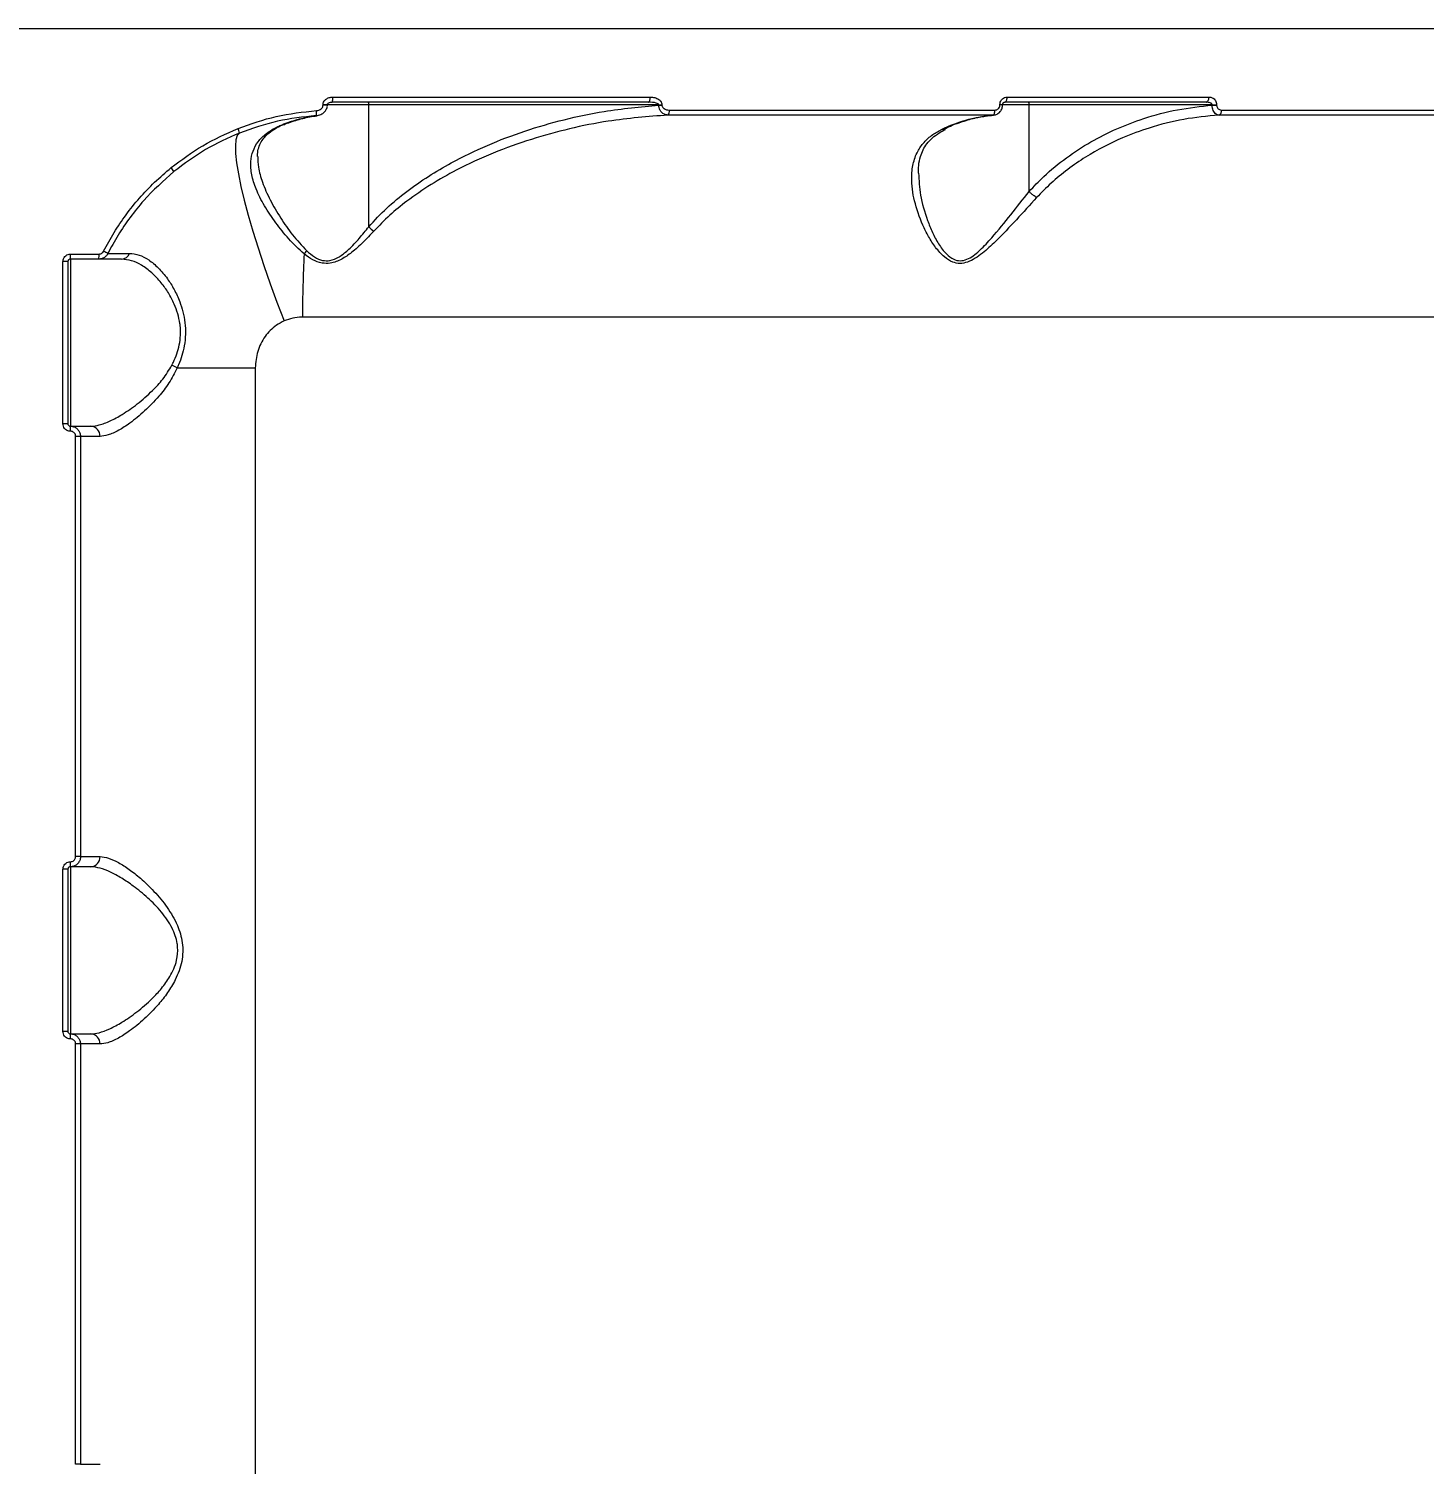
# Model space of a CAD drawing. Header units: millimetres. Extents: x -6796 to 9036, y -6828 to 5710.
# Drawn here: x -2676.7 to -2401.1, y -1112.4 to -828.9 of the extents above; entities that cross this region are included whole.
import ezdxf

# ---------------------------------------------------------------- set-up
doc = ezdxf.new("R2010")
doc.units = ezdxf.units.MM
doc.layers.add('DIKOM_РАЗМЕР_ЗОНА', color=7, linetype='Continuous')
doc.layers.add('DIKOM_РАЗМЕР_ОБЪЕКТА', color=7, linetype='Continuous')
doc.styles.add('style1', font='arial.ttf', dxfattribs={"width": 0.8})
doc.dimstyles.new('1-50', dxfattribs={"dimtxt": 300, "dimasz": 200, "dimexe": 100, "dimexo": 0, "dimgap": 100, "dimtad": 1, "dimtxsty": 'style1', "dimcen": 200, "dimclrd": 7, "dimclre": 7, "dimclrt": 7, "dimadec": 1, "dimazin": 2, "dimtfac": 1, "dimtmove": 0, "dimatfit": 2, "dimfxl": 0, "dimlwd": 25, "dimlwe": 18, "dimarcsym": 0})

# ---------------------------------------------------------------- blocks, each defined once
blk = doc.blocks.new('*D11')
at = {"layer": 'Defpoints', "color": 0, "transparency": 16777216}
for p in [(-5295.52, 688.88), (5479.37, 352.85), (5479.37, -5858.19)]:
    blk.add_point(p, dxfattribs=at)
at = {"layer": 'DIKOM_РАЗМЕР_ОБЪЕКТА', "color": 7, "lineweight": 18, "transparency": 16777216}
for p, q in [((-5295.52, 688.88), (-5295.52, -5958.19)), ((5479.37, 352.85), (5479.37, -5958.19))]:
    blk.add_line(p, q, dxfattribs=at)
at = {"layer": 'DIKOM_РАЗМЕР_ОБЪЕКТА', "color": 7, "lineweight": 25, "transparency": 16777216}
blk.add_line((-5095.52, -5858.19), (5279.37, -5858.19), dxfattribs=at)
at = {"layer": 'DIKOM_РАЗМЕР_ОБЪЕКТА', "color": 7, "transparency": 16777216}
for points in [[(-5095.52, -5824.85), (-5095.52, -5891.52), (-5295.52, -5858.19)], [(5279.37, -5824.85), (5279.37, -5891.52), (5479.37, -5858.19)]]:
    blk.add_solid(points, dxfattribs=at)
at = {"layer": 'DIKOM_РАЗМЕР_ОБЪЕКТА', "color": 7, "transparency": 16777216, "insert": (180.34, -5605.01), "char_height": 300, "attachment_point": 5, "style": 'style1'}
blk.add_mtext('10800', dxfattribs=at)
blk = doc.blocks.new('*D14')
at = {"layer": 'Defpoints', "color": 0, "transparency": 16777216}
for p in [(-6795.52, 688.88), (6979.37, 688.88), (6979.37, -6727.83)]:
    blk.add_point(p, dxfattribs=at)
at = {"layer": 'DIKOM_РАЗМЕР_ЗОНА', "color": 7, "lineweight": 18, "transparency": 16777216}
for p, q in [((-6795.52, 688.88), (-6795.52, -6827.83)), ((6979.37, 688.88), (6979.37, -6827.83))]:
    blk.add_line(p, q, dxfattribs=at)
at = {"layer": 'DIKOM_РАЗМЕР_ЗОНА', "color": 7, "lineweight": 25, "transparency": 16777216}
blk.add_line((-6595.52, -6727.83), (6779.37, -6727.83), dxfattribs=at)
at = {"layer": 'DIKOM_РАЗМЕР_ЗОНА', "color": 7, "transparency": 16777216}
for points in [[(-6595.52, -6694.5), (-6595.52, -6761.17), (-6795.52, -6727.83)], [(6779.37, -6694.5), (6779.37, -6761.17), (6979.37, -6727.83)]]:
    blk.add_solid(points, dxfattribs=at)
at = {"layer": 'DIKOM_РАЗМЕР_ЗОНА', "color": 7, "transparency": 16777216, "insert": (26.03, -6474.56), "char_height": 300, "attachment_point": 5, "style": 'style1'}
blk.add_mtext('13800', dxfattribs=at)

msp = doc.modelspace()

# ---------------------------------------------------------------- linework, layer by layer
at = {"color": 7, "linetype": 'Continuous', "lineweight": 15}
for p, q in [((-2264.513, -828.885), (-2683.511, -828.885)), ((-2618.609, -843.979), (-2618.609, -843.885)), ((-2617.766, -843.885), (-2618.609, -843.885)), ((-2617.766, -843.979), (-2618.609, -843.979)), ((-2609.596, -843.885), (-2617.777, -843.885)), ((-2617.766, -843.979), (-2617.766, -843.885)), ((-2554.312, -843.385), (-2616.829, -843.385)), ((-2616.667, -842.385), (-2554.001, -842.385)), ((-2609.596, -867.998), (-2609.596, -843.885)), ((-2552.308, -843.885), (-2609.596, -843.885)), ((-2552.308, -844.006), (-2552.308, -843.885)), ((-2552.308, -843.885), (-2551.661, -843.885)), ((-2552.308, -844.006), (-2551.661, -844.006)), ((-2551.661, -843.885), (-2551.661, -844.006)), ((-2484.908, -843.918), (-2484.908, -843.885)), ((-2484.383, -843.885), (-2484.908, -843.885)), ((-2484.383, -843.918), (-2484.908, -843.918)), ((-2479.16, -843.885), (-2484.384, -843.885)), ((-2484.383, -843.918), (-2484.383, -843.885)), ((-2444.201, -843.385), (-2483.97, -843.385)), ((-2483.491, -842.385), (-2443.628, -842.385)), ((-2479.16, -861.045), (-2479.16, -843.885)), ((-2443.006, -843.885), (-2479.16, -843.885)), ((-2443.006, -843.988), (-2443.006, -843.885)), ((-2443.006, -843.885), (-2442.106, -843.885)), ((-2443.006, -843.988), (-2442.106, -843.988)), ((-2442.106, -843.885), (-2442.106, -843.988)), ((-2486.318, -845.942), (-2550.498, -845.942)), ((-2550.202, -844.945), (-2485.88, -844.945)), ((-2486.609, -846.009), (-2486.184, -845.975)), ((-2375.846, -845.942), (-2441.678, -845.942)), ((-2441.141, -844.945), (-2375.163, -844.945)), ((-2626.362, -847.783), (-2626.339, -847.773)), ((-2669.978, -906.885), (-2669.978, -874.885)), ((-2669.013, -874.885), (-2669.978, -874.885)), ((-2669.013, -874.885), (-2669.013, -906.885)), ((-2662.9, -874.385), (-2668.513, -874.385)), ((-2668.513, -874.385), (-2668.513, -907.385)), ((-2668.475, -873.385), (-2662.848, -873.385)), ((-2302.513, -885.835), (-2622.666, -885.835)), ((-2647.42, -895.885), (-2632.011, -895.885)), ((-2632.011, -895.885), (-2632.011, -1245.885)), ((-2669.013, -906.885), (-2669.978, -906.885)), ((-2668.513, -907.385), (-2664.463, -907.385)), ((-2667.472, -992.385), (-2667.472, -909.385)), ((-2666.513, -909.385), (-2667.472, -909.385)), ((-2662.655, -909.385), (-2666.513, -909.385)), ((-2666.513, -909.385), (-2666.513, -992.385)), ((-2669.978, -1026.885), (-2669.978, -994.885)), ((-2669.013, -994.885), (-2669.978, -994.885)), ((-2669.013, -994.885), (-2669.013, -1026.885)), ((-2664.463, -994.385), (-2668.513, -994.385)), ((-2668.513, -994.385), (-2668.513, -1027.385)), ((-2666.513, -992.385), (-2667.472, -992.385)), ((-2666.513, -992.385), (-2662.655, -992.385)), ((-2669.013, -1026.885), (-2669.978, -1026.885)), ((-2668.513, -1027.385), (-2664.463, -1027.385)), ((-2667.472, -1112.385), (-2667.472, -1029.385)), ((-2666.513, -1029.385), (-2667.472, -1029.385)), ((-2662.655, -1029.385), (-2666.513, -1029.385)), ((-2666.513, -1029.385), (-2666.513, -1112.385)), ((-2666.513, -1112.385), (-2667.472, -1112.385)), ((-2666.513, -1112.385), (-2662.655, -1112.385))]:
    msp.add_line(p, q, dxfattribs=at)
at = {"color": 7, "linetype": 'Continuous', "lineweight": 15, "flags": 128}
for points in [[(-2609.762, -843.385), (-2609.73, -843.395), (-2609.699, -843.423), (-2609.67, -843.469), (-2609.645, -843.532), (-2609.624, -843.607), (-2609.609, -843.694), (-2609.6, -843.788), (-2609.596, -843.885)], [(-2554.312, -843.385), (-2554.252, -843.366), (-2554.193, -843.309), (-2554.139, -843.217), (-2554.093, -843.092), (-2554.054, -842.941), (-2554.025, -842.768), (-2554.007, -842.58), (-2554.001, -842.385)], [(-2483.97, -843.385), (-2483.877, -843.366), (-2483.787, -843.309), (-2483.704, -843.217), (-2483.631, -843.092), (-2483.572, -842.941), (-2483.528, -842.768), (-2483.5, -842.58), (-2483.491, -842.385)], [(-2479.322, -843.385), (-2479.29, -843.395), (-2479.26, -843.423), (-2479.232, -843.469), (-2479.208, -843.532), (-2479.188, -843.607), (-2479.173, -843.694), (-2479.164, -843.788), (-2479.16, -843.885)], [(-2444.201, -843.385), (-2444.09, -843.366), (-2443.982, -843.309), (-2443.883, -843.217), (-2443.796, -843.092), (-2443.725, -842.941), (-2443.672, -842.768), (-2443.639, -842.58), (-2443.628, -842.385)], [(-2486.318, -845.942), (-2486.231, -845.911), (-2486.148, -845.846), (-2486.072, -845.75), (-2486.006, -845.626), (-2485.953, -845.478), (-2485.913, -845.311), (-2485.888, -845.131), (-2485.88, -844.945)], [(-2635.129, -849.491), (-2635.544, -849.969), (-2635.807, -850.808), (-2635.917, -852), (-2635.871, -853.534), (-2635.671, -855.395), (-2635.318, -857.563), (-2634.816, -860.018), (-2634.17, -862.735), (-2633.386, -865.688), (-2632.472, -868.847), (-2631.437, -872.182), (-2630.292, -875.659), (-2629.046, -879.243), (-2627.714, -882.901), (-2626.307, -886.595)], [(-2626.691, -847.839), (-2626.44, -847.809), (-2626.362, -847.783)]]:
    msp.add_lwpolyline(points, dxfattribs=at)
at = {"color": 7, "linetype": 'Continuous', "lineweight": 15}
for centre, radius, start, end in [((-2618.335, -842.629), 1.685, 333.34324, 8.31961), ((-2621.843, -845.408), 1.968, 340.85691, 10.23968), ((-2551.347, -845.147), 1.163, 316.88209, 10.01874), ((-2442.057, -845.095), 0.928, 294.09284, 9.29258), ((-2637.503, -849.648), 2.379, 3.76693, 27.09815), ((-2651.219, -858.738), 3.548, 27.45312, 42.81178), ((-2603.642, -861.897), 8.525, 225.69551, 234.61419), ((-2666.109, -881.547), 9.65, 58.84232, 64.49885), ((-2626.772, -869.187), 6.084, 316.72983, 324.34521), ((-2675.057, -873.633), 6.586, 353.44473, 2.15899), ((-2667.747, -873.633), 4.905, 351.17971, 2.89724), ((-2658.467, -872.625), 1.761, 271.83268, 338.86379), ((-2386.099, -885.721), 236.566, 177.00409, 180.02754), ((-2651.366, -902.234), 7.475, 58.13634, 67.16569), ((-2675.053, -908.137), 6.583, 357.83964, 6.55716), ((-2664.564, -909.293), 1.911, 357.24756, 86.95552), ((-2675.057, -993.633), 6.586, 353.44473, 2.15899), ((-2664.564, -992.477), 1.911, 273.04808, 2.75225), ((-2675.053, -1028.137), 6.583, 357.83964, 6.55716), ((-2664.564, -1029.293), 1.911, 357.24608, 86.957)]:
    msp.add_arc(centre, radius, start, end, dxfattribs=at)
for points, knots in [([(-2619.906, -845.058), (-2619.74, -845.033), (-2619.412, -844.984), (-2619.01, -844.754), (-2618.747, -844.469), (-2618.626, -844.203), (-2618.614, -844.042), (-2618.609, -843.979)], [0, 0, 0, 0, 0.2734823, 0.5393484, 0.7386654, 0.8989169, 1, 1, 1, 1]), ([(-2619.834, -846.03), (-2619.794, -846.028), (-2619.444, -846.012), (-2618.864, -845.768), (-2618.223, -845.269), (-2617.872, -844.656), (-2617.73, -844.198), (-2617.768, -843.982), (-2617.768, -843.978)], [0, 0, 0, 0, 0.0375087, 0.3320919, 0.5751256, 0.7923895, 0.9964251, 1, 1, 1, 1]), ([(-2618.609, -843.885), (-2618.6, -843.775), (-2618.578, -843.522), (-2618.378, -843.132), (-2617.989, -842.747), (-2617.395, -842.447), (-2616.918, -842.407), (-2616.667, -842.385)], [0, 0, 0, 0, 0.1205898, 0.278396, 0.4705885, 0.7208294, 1, 1, 1, 1]), ([(-2617.755, -843.945), (-2617.76, -843.929), (-2617.768, -843.9), (-2617.764, -843.848), (-2617.74, -843.779), (-2617.659, -843.666), (-2617.462, -843.52), (-2617.168, -843.4), (-2616.935, -843.402), (-2616.828, -843.403)], [0, 0, 0, 0, 0.0413471, 0.0759927, 0.1212257, 0.2247687, 0.4216782, 0.7317413, 1, 1, 1, 1]), ([(-2609.596, -867.998), (-2608.426, -866.743), (-2606.085, -864.233), (-2602.079, -860.959), (-2597.813, -857.982), (-2592.513, -854.867), (-2586.18, -851.808), (-2578.72, -848.98), (-2571.01, -846.757), (-2562.189, -844.892), (-2555.91, -844.329), (-2552.308, -844.006)], [0, 0, 0, 0, 0.0792673, 0.1585926, 0.2405883, 0.3226062, 0.4472321, 0.5718943, 0.6998614, 0.8278379, 1, 1, 1, 1]), ([(-2552.308, -843.885), (-2552.31, -843.868), (-2552.315, -843.829), (-2552.36, -843.765), (-2552.505, -843.651), (-2553.154, -843.423), (-2553.795, -843.402), (-2554.312, -843.385)], [0, 0, 0, 0, 0.0239447, 0.0534764, 0.1071061, 0.2794426, 1, 1, 1, 1]), ([(-2554.001, -842.385), (-2553.697, -842.406), (-2553.11, -842.447), (-2552.385, -842.754), (-2551.935, -843.143), (-2551.703, -843.515), (-2551.675, -843.762), (-2551.661, -843.885)], [0, 0, 0, 0, 0.3047849, 0.5876277, 0.7664848, 0.882871, 1, 1, 1, 1]), ([(-2550.498, -845.942), (-2550.731, -845.908), (-2551.19, -845.841), (-2551.745, -845.43), (-2552.084, -844.941), (-2552.265, -844.473), (-2552.293, -844.165), (-2552.308, -844.006)], [0, 0, 0, 0, 0.2704718, 0.5335611, 0.7181558, 0.8552744, 1, 1, 1, 1]), ([(-2551.661, -844.006), (-2551.652, -844.086), (-2551.634, -844.245), (-2551.487, -844.481), (-2551.206, -844.722), (-2550.756, -844.908), (-2550.392, -844.932), (-2550.202, -844.945)], [0, 0, 0, 0, 0.1206247, 0.2406474, 0.4168793, 0.6949423, 1, 1, 1, 1]), ([(-2486.204, -845.933), (-2486.189, -845.934), (-2485.934, -845.948), (-2485.441, -845.752), (-2484.85, -845.299), (-2484.451, -844.642), (-2484.415, -844.15), (-2484.398, -843.918)], [0, 0, 0, 0, 0.0155041, 0.2612839, 0.5139129, 0.7709912, 1, 1, 1, 1]), ([(-2485.88, -844.945), (-2485.765, -844.932), (-2485.536, -844.907), (-2485.232, -844.709), (-2485.012, -844.423), (-2484.917, -844.138), (-2484.91, -843.969), (-2484.908, -843.918)], [0, 0, 0, 0, 0.2336638, 0.4673671, 0.6955734, 0.9087603, 1, 1, 1, 1]), ([(-2484.908, -843.885), (-2484.904, -843.81), (-2484.894, -843.563), (-2484.757, -843.148), (-2484.439, -842.729), (-2483.995, -842.44), (-2483.659, -842.404), (-2483.491, -842.385)], [0, 0, 0, 0, 0.0931674, 0.3039198, 0.5302193, 0.7652168, 1, 1, 1, 1]), ([(-2484.38, -843.885), (-2484.38, -843.86), (-2484.381, -843.791), (-2484.349, -843.679), (-2484.29, -843.562), (-2484.196, -843.46), (-2484.084, -843.393), (-2484.008, -843.395), (-2483.969, -843.397)], [0, 0, 0, 0, 0.0676382, 0.1855256, 0.3241574, 0.5015988, 0.7458723, 1, 1, 1, 1]), ([(-2479.159, -861.049), (-2478.207, -860.038), (-2475.92, -857.614), (-2471.84, -854.296), (-2467.001, -851.152), (-2461.873, -848.567), (-2456.154, -846.402), (-2449.856, -844.731), (-2445.289, -844.236), (-2443.006, -843.988)], [0, 0, 0, 0, 0.0999811, 0.2399042, 0.3803202, 0.5203823, 0.660145, 0.8300659, 1, 1, 1, 1]), ([(-2443.006, -843.885), (-2443.009, -843.859), (-2443.015, -843.808), (-2443.072, -843.708), (-2443.203, -843.598), (-2443.432, -843.493), (-2443.75, -843.412), (-2444.019, -843.386), (-2444.179, -843.385), (-2444.201, -843.385)], [0, 0, 0, 0, 0.0552449, 0.1097484, 0.2436217, 0.4175483, 0.6517808, 0.9519407, 1, 1, 1, 1]), ([(-2443.628, -842.385), (-2443.6, -842.386), (-2443.393, -842.389), (-2443.037, -842.473), (-2442.626, -842.726), (-2442.336, -843.058), (-2442.144, -843.449), (-2442.119, -843.74), (-2442.106, -843.885)], [0, 0, 0, 0, 0.0392787, 0.2872345, 0.4952169, 0.6709987, 0.8352949, 1, 1, 1, 1]), ([(-2441.678, -845.942), (-2441.703, -845.941), (-2441.876, -845.93), (-2442.179, -845.813), (-2442.528, -845.484), (-2442.782, -845.054), (-2442.957, -844.549), (-2442.989, -844.177), (-2443.006, -843.988)], [0, 0, 0, 0, 0.0391057, 0.2683024, 0.466383, 0.6436384, 0.8199182, 1, 1, 1, 1]), ([(-2442.106, -843.988), (-2442.098, -844.083), (-2442.083, -844.271), (-2441.96, -844.524), (-2441.775, -844.734), (-2441.515, -844.891), (-2441.291, -844.942), (-2441.16, -844.945), (-2441.141, -844.945)], [0, 0, 0, 0, 0.1673616, 0.3344423, 0.5091148, 0.713062, 0.9577468, 1, 1, 1, 1]), ([(-2635.385, -848.564), (-2632.899, -847.685), (-2627.866, -845.906), (-2622.581, -845.343), (-2619.906, -845.058)], [0, 0, 0, 0, 0.493844, 1, 1, 1, 1]), ([(-2619.983, -846.053), (-2622.537, -846.323), (-2627.709, -846.87), (-2632.635, -848.611), (-2635.129, -849.491)], [0, 0, 0, 0, 0.4938565, 1, 1, 1, 1]), ([(-2626.691, -847.839), (-2625.712, -847.47), (-2623.513, -846.643), (-2621.243, -846.264), (-2619.983, -846.053)], [0, 0, 0, 0, 0.4451203, 1, 1, 1, 1]), ([(-2626.345, -847.835), (-2626.13, -847.745), (-2625.02, -847.283), (-2622.972, -846.67), (-2621.003, -846.219), (-2619.948, -846.112), (-2619.824, -846.099)], [0, 0, 0, 0, 0.1011358, 0.521999, 0.9441654, 1, 1, 1, 1]), ([(-2550.498, -845.942), (-2554.433, -846.251), (-2560.961, -846.762), (-2569.945, -848.577), (-2577.545, -850.654), (-2585.036, -853.346), (-2591.645, -856.387), (-2597.334, -859.61), (-2601.717, -862.613), (-2605.503, -865.68), (-2607.551, -867.789), (-2608.579, -868.847)], [0, 0, 0, 0, 0.1867509, 0.3097301, 0.4327036, 0.5585134, 0.6842859, 0.77401, 0.8643085, 0.9318938, 1, 1, 1, 1]), ([(-2496.315, -848.701), (-2496.042, -848.574), (-2494.326, -847.777), (-2491.016, -846.59), (-2487.905, -846.161), (-2486.318, -845.942)], [0, 0, 0, 0, 0.0849903, 0.5334648, 1, 1, 1, 1]), ([(-2495.778, -848.642), (-2495.745, -848.624), (-2494.84, -848.13), (-2492.987, -847.418), (-2490.225, -846.569), (-2488.085, -846.112), (-2486.872, -846.027), (-2486.609, -846.009)], [0, 0, 0, 0, 0.0114467, 0.3103655, 0.6119784, 0.9158102, 1, 1, 1, 1]), ([(-2441.678, -845.942), (-2443.991, -846.166), (-2448.651, -846.616), (-2455.005, -848.24), (-2461.54, -850.648), (-2466.914, -853.44), (-2471.537, -856.623), (-2474.788, -859.274), (-2476.722, -861.265), (-2477.657, -862.228)], [0, 0, 0, 0, 0.1738716, 0.3501405, 0.4880624, 0.6922764, 0.7971164, 0.9019396, 1, 1, 1, 1]), ([(-2648.616, -856.326), (-2646.58, -854.797), (-2642.459, -851.702), (-2637.761, -849.618), (-2635.385, -848.564)], [0, 0, 0, 0, 0.4941837, 1, 1, 1, 1]), ([(-2635.129, -849.491), (-2637.401, -850.499), (-2641.998, -852.539), (-2646.03, -855.569), (-2648.07, -857.102)], [0, 0, 0, 0, 0.4941655, 1, 1, 1, 1]), ([(-2622.342, -873.357), (-2623.39, -872.384), (-2625.487, -870.436), (-2628.044, -867.139), (-2630.272, -863.833), (-2631.876, -860.632), (-2632.784, -857.711), (-2632.986, -855.208), (-2632.535, -853.033), (-2631.532, -851.164), (-2629.884, -849.533), (-2628.15, -848.463), (-2626.975, -847.96), (-2626.691, -847.839)], [0, 0, 0, 0, 0.1036821, 0.2075446, 0.3205742, 0.4335418, 0.5338128, 0.6340021, 0.7184892, 0.8029117, 0.887958, 0.9729297, 1, 1, 1, 1]), ([(-2631.524, -854.144), (-2631.531, -853.971), (-2631.558, -853.328), (-2631.338, -852.359), (-2630.882, -851.249), (-2630.188, -850.288), (-2629.271, -849.407), (-2628.111, -848.623), (-2627.109, -848.076), (-2626.468, -847.838), (-2626.335, -847.789)], [0, 0, 0, 0, 0.0619134, 0.2305079, 0.4060366, 0.5532377, 0.6921484, 0.8399204, 0.9668622, 1, 1, 1, 1]), ([(-2477.657, -862.228), (-2478.982, -863.686), (-2481.633, -866.602), (-2485.199, -870.365), (-2487.93, -872.909), (-2489.782, -874.269), (-2491.27, -875.036), (-2492.818, -875.341), (-2494.43, -875.003), (-2496.085, -873.876), (-2497.674, -872.117), (-2499.045, -869.939), (-2500.558, -866.833), (-2501.945, -862.889), (-2502.473, -858.806), (-2502.14, -855.563), (-2501.316, -853.219), (-2499.974, -851.29), (-2498.353, -849.801), (-2496.955, -849.046), (-2496.315, -848.701)], [0, 0, 0, 0, 0.0924683, 0.1848988, 0.239043, 0.2669431, 0.2946876, 0.3210892, 0.3475517, 0.3830702, 0.4307777, 0.4788844, 0.5269491, 0.6276781, 0.7282427, 0.791197, 0.8540646, 0.9053951, 0.9566768, 1, 1, 1, 1]), ([(-2501.028, -857.419), (-2501.018, -856.914), (-2500.996, -855.755), (-2500.65, -854.198), (-2500.125, -852.763), (-2499.367, -851.574), (-2498.3, -850.458), (-2497.066, -849.508), (-2496.076, -848.991), (-2495.642, -848.764)], [0, 0, 0, 0, 0.1332456, 0.3055927, 0.4476333, 0.5937997, 0.7432469, 0.8872464, 1, 1, 1, 1]), ([(-2496.315, -848.701), (-2496.295, -848.704), (-2496.134, -848.731), (-2495.937, -848.739), (-2495.812, -848.642), (-2495.789, -848.624)], [0, 0, 0, 0, 0.103606, 0.8366061, 1, 1, 1, 1]), ([(-2631.492, -854.139), (-2631.479, -854.836), (-2631.45, -856.449), (-2630.608, -859.317), (-2629.142, -862.687), (-2627.071, -866.172), (-2624.732, -869.633), (-2622.796, -871.701), (-2621.829, -872.734)], [0, 0, 0, 0, 0.124823, 0.2887485, 0.4750118, 0.6613852, 0.8308497, 1, 1, 1, 1]), ([(-2661.954, -872.837), (-2661.286, -871.595), (-2659.949, -869.112), (-2657.561, -865.614), (-2654.886, -862.285), (-2651.922, -859.149), (-2649.718, -857.267), (-2648.616, -856.326)], [0, 0, 0, 0, 0.197682, 0.3953888, 0.5930915, 0.7965504, 1, 1, 1, 1]), ([(-2648.07, -857.102), (-2650.131, -858.94), (-2653.253, -861.725), (-2656.747, -866.114), (-2659.136, -869.601), (-2660.462, -872.071), (-2661.116, -873.289)], [0, 0, 0, 0, 0.3951642, 0.5986766, 0.8021822, 1, 1, 1, 1]), ([(-2500.965, -857.392), (-2500.902, -858.835), (-2500.768, -861.88), (-2499.567, -865.865), (-2498.283, -869.112), (-2497.099, -871.393), (-2495.703, -873.24), (-2494.235, -874.45), (-2492.781, -874.819), (-2491.414, -874.495), (-2490.157, -873.741), (-2489.324, -873.04), (-2488.081, -871.89), (-2485.95, -869.557), (-2482.749, -865.618), (-2480.357, -862.57), (-2479.16, -861.045)], [0, 0, 0, 0, 0.128954, 0.2721517, 0.3392683, 0.4064228, 0.4729999, 0.5201639, 0.5541628, 0.5880786, 0.6224415, 0.6570281, 0.662687, 0.7379002, 0.8689198, 1, 1, 1, 1]), ([(-2479.16, -861.045), (-2479.16, -861.046), (-2479.161, -861.047), (-2479.16, -861.048), (-2479.16, -861.048), (-2479.159, -861.049)], [0, 0, 0, 0, 0.4282826, 0.785227, 1, 1, 1, 1]), ([(-2477.657, -862.228), (-2477.704, -862.201), (-2477.859, -862.112), (-2478.194, -861.885), (-2478.673, -861.511), (-2478.997, -861.203), (-2479.159, -861.049)], [0, 0, 0, 0, 0.1074946, 0.3494668, 0.6747449, 1, 1, 1, 1]), ([(-2608.579, -868.847), (-2609.266, -869.59), (-2610.641, -871.073), (-2612.748, -872.974), (-2614.887, -874.477), (-2616.916, -875.275), (-2618.937, -875.246), (-2620.73, -874.568), (-2621.79, -873.772), (-2622.342, -873.357)], [0, 0, 0, 0, 0.1847841, 0.3692467, 0.5090873, 0.6522158, 0.7508631, 0.8702136, 1, 1, 1, 1]), ([(-2621.829, -872.734), (-2621.344, -873.166), (-2620.429, -873.984), (-2618.831, -874.715), (-2617.108, -874.745), (-2615.961, -874.255), (-2614.715, -873.494), (-2613.285, -872.304), (-2611.419, -870.315), (-2610.204, -868.771), (-2609.596, -867.998)], [0, 0, 0, 0, 0.129795, 0.2451236, 0.3384597, 0.4557784, 0.477224, 0.6177179, 0.8086857, 1, 1, 1, 1]), ([(-2662.848, -873.385), (-2662.735, -873.374), (-2662.51, -873.352), (-2662.21, -873.179), (-2662.036, -872.988), (-2661.968, -872.863), (-2661.954, -872.837)], [0, 0, 0, 0, 0.3067214, 0.613337, 0.9193997, 1, 1, 1, 1]), ([(-2669.978, -874.885), (-2669.971, -874.775), (-2669.953, -874.496), (-2669.773, -874.075), (-2669.433, -873.694), (-2668.982, -873.435), (-2668.644, -873.402), (-2668.475, -873.385)], [0, 0, 0, 0, 0.1406343, 0.3550986, 0.5698634, 0.7848441, 1, 1, 1, 1]), ([(-2668.513, -874.385), (-2668.569, -874.391), (-2668.682, -874.402), (-2668.831, -874.488), (-2668.945, -874.615), (-2669.005, -874.756), (-2669.011, -874.848), (-2669.013, -874.885)], [0, 0, 0, 0, 0.2153446, 0.4305333, 0.6452382, 0.8595842, 1, 1, 1, 1]), ([(-2661.116, -873.289), (-2661.144, -873.341), (-2661.279, -873.59), (-2661.627, -873.973), (-2662.224, -874.319), (-2662.675, -874.363), (-2662.9, -874.385)], [0, 0, 0, 0, 0.0806542, 0.3870432, 0.6935336, 1, 1, 1, 1]), ([(-2658.411, -874.385), (-2659.257, -874.385), (-2660.999, -874.385), (-2662.574, -874.385), (-2662.79, -874.385), (-2662.9, -874.385)], [0, 0, 0, 0, 0.3175153, 0.6539174, 1, 1, 1, 1]), ([(-2661.116, -873.289), (-2661.02, -873.287), (-2660.825, -873.285), (-2659.418, -873.276), (-2657.936, -873.267), (-2657.073, -873.262), (-2656.825, -873.26)], [0, 0, 0, 0, 0.3362357, 0.6822353, 0.9087893, 1, 1, 1, 1]), ([(-2648.465, -895.345), (-2648.367, -895.149), (-2647.738, -893.894), (-2647.038, -891.91), (-2646.722, -889.407), (-2646.771, -887.997), (-2646.951, -886.568), (-2647.271, -885.125), (-2648.035, -883.063), (-2649.138, -880.992), (-2650.647, -878.881), (-2652.436, -877.001), (-2654.42, -875.533), (-2656.442, -874.571), (-2657.749, -874.448), (-2658.411, -874.385)], [0, 0, 0, 0, 0.0201027, 0.128726, 0.1852697, 0.2440047, 0.2548651, 0.3167936, 0.3805894, 0.4664215, 0.5546314, 0.6638236, 0.7761644, 0.8865578, 1, 1, 1, 1]), ([(-2656.825, -873.26), (-2656.201, -873.323), (-2654.954, -873.448), (-2653.033, -874.459), (-2651.13, -876.035), (-2649.434, -878.042), (-2647.994, -880.325), (-2646.957, -882.549), (-2646.243, -884.784), (-2645.83, -886.94), (-2645.733, -889.212), (-2646.028, -892.056), (-2646.721, -894.292), (-2647.326, -895.672), (-2647.42, -895.885)], [0, 0, 0, 0, 0.1101004, 0.2202173, 0.3292865, 0.4383107, 0.5249611, 0.611516, 0.6753426, 0.7390955, 0.8039943, 0.8688877, 0.9797269, 1, 1, 1, 1]), ([(-2626.307, -886.595), (-2626.827, -886.862), (-2628.281, -887.61), (-2630.206, -889.616), (-2631.722, -892.566), (-2631.914, -894.772), (-2632.011, -895.885)], [0, 0, 0, 0, 0.1529445, 0.4283702, 0.7114345, 1, 1, 1, 1]), ([(-2622.666, -885.835), (-2622.724, -885.835), (-2623.364, -885.84), (-2624.617, -885.967), (-2625.737, -886.383), (-2626.307, -886.595)], [0, 0, 0, 0, 0.0467793, 0.5142554, 1, 1, 1, 1]), ([(-2664.463, -907.385), (-2663.922, -907.336), (-2662.767, -907.229), (-2660.656, -906.403), (-2658.134, -905.031), (-2655.281, -903.051), (-2652.55, -900.67), (-2650.157, -898.131), (-2649.034, -896.282), (-2648.465, -895.345)], [0, 0, 0, 0, 0.1227089, 0.2624653, 0.4060164, 0.5749222, 0.7482622, 0.8723666, 1, 1, 1, 1]), ([(-2647.42, -895.885), (-2647.934, -896.891), (-2648.983, -898.939), (-2651.238, -901.776), (-2653.871, -904.489), (-2656.579, -906.711), (-2659.014, -908.276), (-2661.031, -909.21), (-2662.142, -909.33), (-2662.655, -909.385)], [0, 0, 0, 0, 0.1260969, 0.2567283, 0.4243371, 0.5968622, 0.7353005, 0.8775689, 1, 1, 1, 1]), ([(-2668.475, -908.385), (-2668.586, -908.378), (-2668.866, -908.36), (-2669.288, -908.179), (-2669.669, -907.84), (-2669.929, -907.391), (-2669.962, -907.054), (-2669.978, -906.885)], [0, 0, 0, 0, 0.1419053, 0.3567315, 0.5713164, 0.785737, 1, 1, 1, 1]), ([(-2669.013, -906.885), (-2669.008, -906.941), (-2668.997, -907.054), (-2668.91, -907.204), (-2668.783, -907.317), (-2668.643, -907.377), (-2668.55, -907.383), (-2668.513, -907.385)], [0, 0, 0, 0, 0.2140159, 0.4281825, 0.642988, 0.8581017, 1, 1, 1, 1]), ([(-2668.513, -907.385), (-2668.365, -907.395), (-2667.993, -907.419), (-2667.431, -907.66), (-2666.924, -908.112), (-2666.579, -908.711), (-2666.535, -909.16), (-2666.513, -909.385)], [0, 0, 0, 0, 0.1417407, 0.3564094, 0.5709485, 0.7854688, 1, 1, 1, 1]), ([(-2667.472, -909.385), (-2667.484, -909.273), (-2667.506, -909.048), (-2667.678, -908.748), (-2667.932, -908.522), (-2668.214, -908.402), (-2668.401, -908.39), (-2668.475, -908.385)], [0, 0, 0, 0, 0.2142576, 0.4285799, 0.6431713, 0.858079, 1, 1, 1, 1]), ([(-2669.978, -994.885), (-2669.971, -994.775), (-2669.953, -994.496), (-2669.773, -994.075), (-2669.433, -993.694), (-2668.982, -993.435), (-2668.644, -993.402), (-2668.475, -993.385)], [0, 0, 0, 0, 0.1406343, 0.3550986, 0.5698634, 0.7848441, 1, 1, 1, 1]), ([(-2668.513, -994.385), (-2668.569, -994.391), (-2668.682, -994.402), (-2668.831, -994.488), (-2668.945, -994.615), (-2669.005, -994.756), (-2669.011, -994.848), (-2669.013, -994.885)], [0, 0, 0, 0, 0.2153446, 0.4305333, 0.6452382, 0.8595842, 1, 1, 1, 1]), ([(-2666.513, -992.385), (-2666.523, -992.532), (-2666.547, -992.903), (-2666.786, -993.465), (-2667.238, -993.973), (-2667.838, -994.319), (-2668.288, -994.363), (-2668.513, -994.385)], [0, 0, 0, 0, 0.140738, 0.355445, 0.570256, 0.7851193, 1, 1, 1, 1]), ([(-2668.475, -993.385), (-2668.362, -993.374), (-2668.137, -993.352), (-2667.836, -993.179), (-2667.61, -992.925), (-2667.49, -992.644), (-2667.477, -992.459), (-2667.472, -992.385)], [0, 0, 0, 0, 0.2150671, 0.4302113, 0.6449321, 0.8594106, 1, 1, 1, 1]), ([(-2664.463, -1027.385), (-2663.938, -1027.338), (-2662.802, -1027.236), (-2660.722, -1026.433), (-2658.209, -1025.079), (-2655.363, -1023.11), (-2652.69, -1020.815), (-2650.474, -1018.438), (-2649.023, -1016.446), (-2648.039, -1014.539), (-2647.384, -1012.607), (-2647.24, -1010.875), (-2647.432, -1009.254), (-2647.758, -1007.968), (-2648.704, -1005.778), (-2650.539, -1003.18), (-2653.22, -1000.453), (-2655.904, -998.273), (-2658.404, -996.59), (-2660.614, -995.395), (-2662.698, -994.56), (-2663.869, -994.444), (-2664.463, -994.385)], [0, 0, 0, 0, 0.0507138, 0.1099157, 0.1707239, 0.2426528, 0.3164731, 0.3637492, 0.4119876, 0.4400468, 0.4688587, 0.5101, 0.5210866, 0.5468186, 0.5734084, 0.6369327, 0.704613, 0.7741503, 0.830253, 0.8873305, 0.9428806, 1, 1, 1, 1]), ([(-2662.655, -992.385), (-2662.11, -992.447), (-2661.002, -992.572), (-2659.029, -993.495), (-2656.899, -994.847), (-2654.532, -996.72), (-2651.953, -999.182), (-2649.384, -1002.258), (-2647.339, -1005.675), (-2646.393, -1008.787), (-2646.264, -1011.232), (-2646.48, -1013.101), (-2647, -1014.947), (-2647.917, -1017.052), (-2649.301, -1019.309), (-2651.383, -1021.949), (-2653.95, -1024.556), (-2656.65, -1026.764), (-2659.077, -1028.31), (-2661.065, -1029.218), (-2662.157, -1029.333), (-2662.655, -1029.385)], [0, 0, 0, 0, 0.0545819, 0.1110304, 0.1659451, 0.2220121, 0.289071, 0.3579604, 0.422673, 0.4774041, 0.5047498, 0.5330989, 0.5623536, 0.5923824, 0.6398893, 0.6885832, 0.7592841, 0.8320594, 0.8901606, 0.9498681, 1, 1, 1, 1]), ([(-2668.475, -1028.385), (-2668.586, -1028.378), (-2668.866, -1028.36), (-2669.288, -1028.179), (-2669.669, -1027.84), (-2669.929, -1027.391), (-2669.962, -1027.054), (-2669.978, -1026.885)], [0, 0, 0, 0, 0.1419053, 0.3567315, 0.5713164, 0.785737, 1, 1, 1, 1]), ([(-2669.013, -1026.885), (-2669.008, -1026.941), (-2668.997, -1027.054), (-2668.91, -1027.204), (-2668.783, -1027.317), (-2668.643, -1027.377), (-2668.55, -1027.383), (-2668.513, -1027.385)], [0, 0, 0, 0, 0.2140159, 0.4281825, 0.642988, 0.8581017, 1, 1, 1, 1]), ([(-2668.513, -1027.385), (-2668.365, -1027.395), (-2667.993, -1027.419), (-2667.431, -1027.66), (-2666.924, -1028.112), (-2666.579, -1028.711), (-2666.535, -1029.16), (-2666.513, -1029.385)], [0, 0, 0, 0, 0.1417407, 0.3564094, 0.5709485, 0.7854688, 1, 1, 1, 1]), ([(-2667.472, -1029.385), (-2667.484, -1029.273), (-2667.506, -1029.048), (-2667.678, -1028.748), (-2667.932, -1028.522), (-2668.214, -1028.402), (-2668.401, -1028.39), (-2668.475, -1028.385)], [0, 0, 0, 0, 0.2142576, 0.4285799, 0.6431713, 0.858079, 1, 1, 1, 1])]:
    msp.add_open_spline(points, degree=3, knots=knots, dxfattribs=at)

# ---------------------------------------------------------------- dimensions: what is measured, and where the dimension line sits
at = {"layer": 'DIKOM_РАЗМЕР_ЗОНА', "color": 3}
dim = msp.add_linear_dim(base=(6979.369, -6727.833), p1=(-6795.523, 688.881), p2=(6979.369, 688.881), text='13800', dimstyle='1-50', dxfattribs=at)
dim.commit()
dim.dimension.update_dxf_attribs({"geometry": '*D14', "text_midpoint": (26.027, -6727.833), "dimtype": 160})
at = {"layer": 'DIKOM_РАЗМЕР_ОБЪЕКТА', "color": 3}
dim = msp.add_linear_dim(base=(5479.369, -5858.185), p1=(-5295.523, 688.88), p2=(5479.369, 352.849), text='10800', dimstyle='1-50', dxfattribs=at)
dim.commit()
dim.dimension.update_dxf_attribs({"geometry": '*D11', "text_midpoint": (180.342, -5858.185), "dimtype": 160})

doc.saveas('drawing.dxf')
